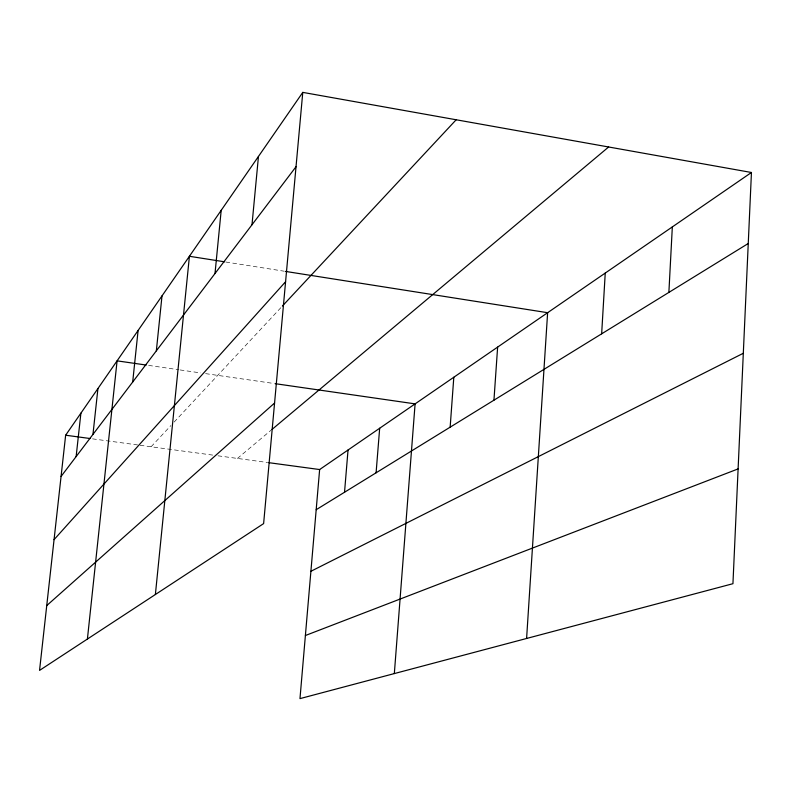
<?xml version="1.0" encoding="UTF-8"?>
<svg xmlns="http://www.w3.org/2000/svg" width="791" height="791" viewBox="0 0 791 791"><rect width="100%" height="100%" fill="white"/><g stroke="black" fill="none" stroke-linecap="round" stroke-linejoin="round"><path stroke-width="0.59" stroke-dasharray="3.96 2.97" d="M151.101 446.767L170.876 425.578M174.139 422.068L281.547 306.948M237.438 458.434L270.997 430.274M92.507 438.847L138.89 445.115M140.116 445.284L213.115 455.151M217.98 455.804L267.655 462.517M148.609 365.402L178.914 369.773M180.13 369.951L200.736 372.927M205.581 373.629L273.844 383.477M225.88 262.029L284.216 271.214"/><path stroke-width="1.19" d="M751.45 172.487L732.941 583.699L299.977 698.621L319.633 469.547L751.45 172.487L302.775 92.379L65.643 435.218L39.55 670.402L263.621 523.602L302.775 92.379M668.879 292.403L672.33 226.918M601.654 333.832L605.244 273.073M526.598 638.466L547.629 312.702L285.432 271.402M493.95 400.187L497.628 347.101M450.148 427.18L453.807 377.248M394.333 673.576L415.097 403.875L275.07 383.655M376.091 472.8L379.67 428.247M344.53 492.249L348.04 450M251.993 224.763L258.459 156.46M215.004 273.518L221.193 210.337M155.382 594.516L189.415 256.284L224.664 261.831M156.341 350.848L161.997 295.923M132.69 382.033L138.099 330.47M87.406 639.059L117.088 360.854L146.177 365.046M92.962 434.388L97.936 388.539M76.134 456.575L80.9 413.169M61.075 476.429L296.032 166.713M54.055 539.64L285.591 281.725M282.387 306.048L456.18 119.767M46.738 605.59L274.566 403.034M271.936 429.493L608.635 146.988M316.182 509.711L748.256 243.499M310.903 571.29L743.313 353.27M305.395 635.519L738.102 468.905M65.643 435.218L90.065 438.521M268.871 462.686L319.633 469.547"/></g></svg>
